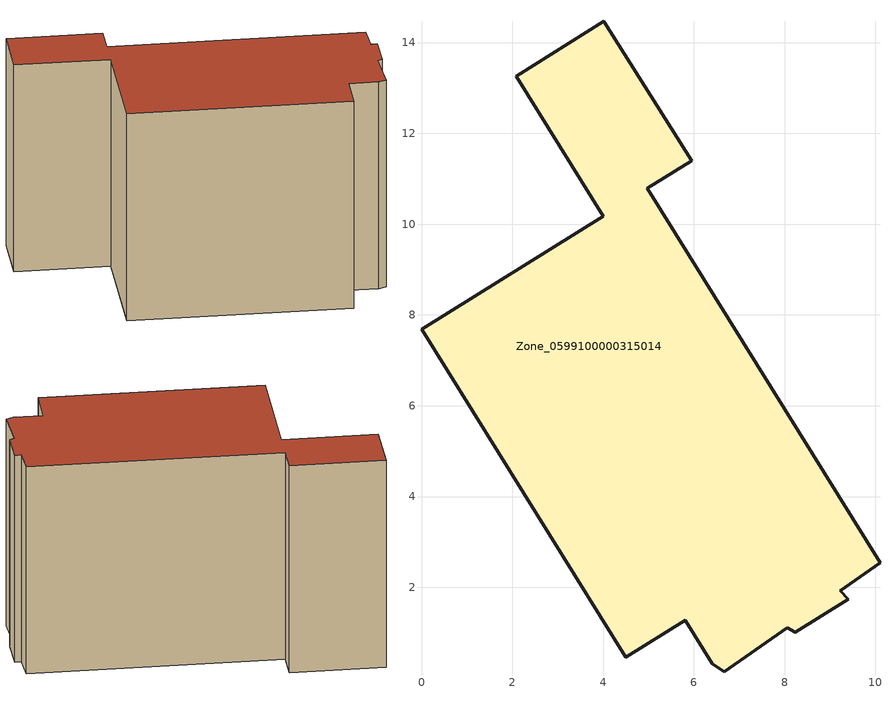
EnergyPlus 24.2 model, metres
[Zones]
Zone_0599100000315014
 floor ground (C_G): 8.06,1.11 6.67,0.14 6.41,0.31 5.81,1.28 4.5,0.46 0,7.68 4,10.18 2.08,13.26 4.01,14.47 5.95,11.4 4.97,10.79 10.1,2.54 9.23,1.93 9.4,1.74 8.23,1.01 z0
 wall outside (C_F): 0,7.68 4.5,0.46 5.81,1.28 6.41,0.31 6.67,0.14 8.06,1.11 8.23,1.01 9.4,1.74 9.23,1.93 10.1,2.54 4.97,10.79 5.95,11.4 4.01,14.47 2.08,13.26 4,10.18 0,7.68 z0:8.53
 roof outside (C_R): 8.23,1.01 9.4,1.74 9.23,1.93 10.1,2.54 4.97,10.79 5.95,11.4 4.01,14.47 2.08,13.26 4,10.18 0,7.68 4.5,0.46 5.81,1.28 6.41,0.31 6.67,0.14 8.06,1.11 z8.53
[BUILDING]
Pand.0599100000315014: North Axis=0; Terrain=City; Loads Convergence Tolerance Value=0.04; Temperature Convergence Tolerance Value=0.4; Solar Distribution=FullExterior; Maximum Number of Warmup Days=25; Minimum Number of Warmup Days=1
[Site:Location]
Rotterdam.The.Hague.AP_ZH_NLD Design_Conditions: Latitude=51.96; Longitude=4.45; Time Zone=1; Elevation=-4.5
[SITE:GROUNDTEMPERATURE:BUILDINGSURFACE]
18, 18, 18, 18, 18, 18, 18, 18, 18, 18, 18, 18
[MATERIAL] Thermal Absorptance=0.9; Solar Absorptance=0.7; Visible Absorptance=0.7
Name | Roughness | Thickness | Conductivity | Density | Specific Heat
G.TI.1992-2005 | MediumSmooth | 0.15 | 0.06 | 540 | 1210
F.TI.1992-2005 | Rough | 0.3 | 0.12 | 1920 | 840
R.TI.1992-2005 | MediumRough | 0.2 | 0.08 | 1500 | 1000
[CONSTRUCTION]
C_G: G.TI.1992-2005
C_F: F.TI.1992-2005
C_R: R.TI.1992-2005
[ZONE]
Zone_0599100000315014: Type=1; Multiplier=1; Ceiling Height=Autocalculate; Volume=Autocalculate; Floor Area=autocalculate; Part of Total Floor Area=Yes
[ZONEINFILTRATION:DESIGNFLOWRATE]
Infil_Zone_0599100000315014: Zone or ZoneList or Space or SpaceList=Zone_0599100000315014; Schedule=AlwaysOn; Design Flow Rate Calculation Method=Flow/Area; Flow Rate per Floor Area=0.0015; Constant Term Coefficient=1; Temperature Term Coefficient=0; Velocity Term Coefficient=0; Velocity Squared Term Coefficient=0
[HVACTEMPLATE:ZONE:IDEALLOADSAIRSYSTEM]
Zone_0599100000315014: Maximum Heating Supply Air Temperature=50; Minimum Cooling Supply Air Temperature=13; Maximum Heating Supply Air Humidity Ratio=0.0156; Minimum Cooling Supply Air Humidity Ratio=0.0077; Heating Limit=NoLimit; Cooling Limit=NoLimit; Dehumidification Control Type=ConstantSensibleHeatRatio; Cooling Sensible Heat Ratio=0.7; Dehumidification Setpoint=60; Humidification Control Type=None; Humidification Setpoint=30; Outdoor Air Method=None; Outdoor Air Flow Rate per Person=0.00944; Outdoor Air Flow Rate per Zone Floor Area=0; Outdoor Air Flow Rate per Zone=0; Demand Controlled Ventilation Type=None; Outdoor Air Economizer Type=NoEconomizer; Heat Recovery Type=None; Sensible Heat Recovery Effectiveness=0.7; Latent Heat Recovery Effectiveness=0.65
[ZONECONTROL:THERMOSTAT]
ThermostatControl_Zone_0599100000315014: Zone or ZoneList=Zone_0599100000315014; Control Type Schedule=DualSetpointControlType; Control 1=Thermostat_Zone_0599100000315014; Temperature Difference Between Cutout And Setpoint=0
[THERMOSTATSETPOINT:DUALSETPOINT]
Thermostat_Zone_0599100000315014: Heating Setpoint Temperature Schedule=HeatingSetpoint_Zone_0599100000315014; Cooling Setpoint Temperature Schedule=CoolingSetpoint_Zone_0599100000315014
[SCHEDULE:COMPACT]
HeatingSetpoint_Zone_0599100000315014: Through: 12/31, For: AllDays, Until: 24:00, 21
CoolingSetpoint_Zone_0599100000315014: Through: 12/31, For: AllDays, Until: 24:00, 24
DualSetpointControlType: Through: 12/31, For: AllDays, Until: 24:00, 4
AlwaysOn: Through: 12/31, For: AllDays, Until: 24:00, 1
